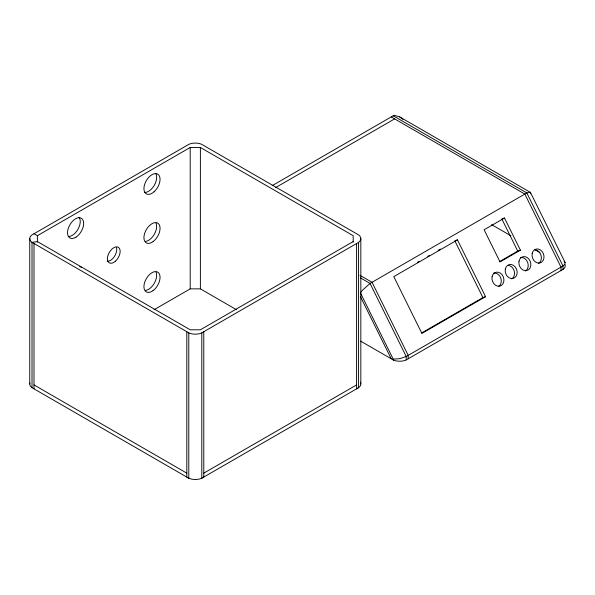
<?xml version="1.0" encoding="UTF-8"?>
<svg xmlns="http://www.w3.org/2000/svg" width="595" height="595" viewBox="0 0 595 595"><rect width="100%" height="100%" fill="white"/><g stroke="black" fill="none" stroke-linecap="round" stroke-linejoin="round"><path stroke-width="0.89" d="M530.591 193.784L530.19 192.259L399.714 116.925L394.968 115.475L393.206 115.78L272.198 185.647M358.569 242.388L358.867 242.18A10.613 6.129 0 0 0 358.867 235.077L201.437 144.191A10.613 6.129 0 0 0 189.136 144.191L31.713 235.077A10.613 6.129 0 0 0 31.713 242.18L189.136 333.066A10.613 6.129 0 0 0 201.437 333.066L358.569 242.388L358.569 387.702L201.794 478.216L201.794 332.903M360.659 341.158L393.563 360.116A10.613 6.129 0 0 0 405.864 360.116L563.287 269.23A10.613 6.129 0 0 0 565.124 264.738M33.997 233.731L37.388 235.687L190.199 147.471L200.381 147.471L353.185 235.687L353.185 242.158M275.589 187.604L394.619 118.888M154.008 309.757L190.199 288.865L200.381 288.865L236.572 309.757M353.185 241.57L200.381 329.794L190.199 329.794L37.388 241.57L32.011 242.388L32.011 387.702L188.786 478.216L188.786 332.903M417.4 262.38L418.992 261.458M427.745 256.408L429.337 255.486M438.099 250.428L440.486 249.052M457.458 239.867L393.793 276.623L421.9 333.416L485.565 296.66L457.458 239.867L455.473 240.551M504.493 218.008L484.122 229.774L500.031 261.919L520.402 250.16L504.493 218.008L501.838 218.93L517.747 251.075L520.402 250.16M499.726 261.48L517.747 251.075M421.632 332.962L482.917 297.582L485.565 296.66M203.78 473.151L356.584 384.928M530.19 192.259L526.828 192.921L370.053 283.436L362.392 290.256L360.421 292.896L393.206 359.142L399.714 358.673L406.214 356.509L562.989 265.995L564.744 264.411L565.124 262.514L530.524 192.594M393.206 115.78L526.828 192.921L562.989 265.995L562.989 269.438M391.22 116.925L524.842 194.074L561.003 267.14L561.003 270.584M491.663 224.665L510.964 235.806M535.091 249.736L539.918 252.525M359.982 275.329L372.039 282.29L408.2 355.364L408.2 358.8M360.392 277.865L370.053 283.436L406.214 356.509L406.214 359.953M33.997 384.928L186.8 473.151M399.714 116.925L402.941 119.372M32.011 387.702L31.713 387.501A10.613 6.129 0 0 1 29.876 383.009M564.127 261.547L565.124 262.514M454.811 240.782L482.917 297.582M360.287 296.288L391.22 358.8M393.563 359.187L393.563 360.116M393.206 359.142L393.206 359.953M360.83 238.632L360.83 383.946M356.584 243.534L356.584 388.847L358.867 387.501A10.613 6.129 0 0 0 360.325 382.087M203.78 331.75L203.78 477.071L201.437 478.387A10.613 6.129 0 0 1 189.136 478.387L186.8 477.071L186.8 331.75M200.381 147.471L200.381 288.865M190.199 147.471L190.199 288.865M37.388 235.687L37.388 242.158M33.997 243.534L33.997 388.847M29.75 238.632L29.75 383.946M155.585 173.331A11.402 6.582 -60 0 1 154.298 185.313A11.402 6.582 -60 0 1 144.563 192.408M79.001 217.205A11.402 6.582 -60 0 1 78.131 229.001A11.402 6.582 -60 0 1 68.462 236.535M156.016 223.095A11.402 6.582 -60 0 1 154.358 234.222A11.402 6.582 -60 0 1 145.589 241.406M156.031 272.146A11.402 6.582 -60 0 1 154.328 283.287A11.402 6.582 -60 0 1 145.552 290.427M116.546 247.632A9.007 5.199 -60 0 1 114.27 256.683A9.007 5.199 -60 0 1 107.212 261.294M79.715 266.716A11.402 6.582 -60 0 1 81.366 267.267M493.508 273.135A7.207 5.846 70.9 0 1 500.745 277.999A7.207 5.846 70.9 0 1 498.484 286.522M508.323 265.385A7.207 5.846 70.9 0 1 514.281 271.246A7.207 5.846 70.9 0 1 511.715 278.854M535.165 249.885A7.207 5.846 70.9 0 1 541.123 255.753A7.207 5.846 70.9 0 1 538.557 263.354M520.432 257.59A7.207 5.846 70.9 0 1 527.668 262.454A7.207 5.846 70.9 0 1 525.415 270.978M154.083 191.768A11.402 6.582 -60 0 0 157.697 174.104A11.402 6.582 -60 0 0 144.206 186.064A11.402 6.582 -60 0 0 154.083 191.768M75.929 237.197A11.402 6.582 -60 0 0 82.4 219.168A11.402 6.582 -60 0 0 68.44 227.907A11.402 6.582 -60 0 0 75.929 237.197M153.131 241.555A11.402 6.582 -60 0 0 158.344 223.579A11.402 6.582 -60 0 0 144.511 233.835A11.402 6.582 -60 0 0 153.131 241.555M153.086 290.598A11.402 6.582 -60 0 0 158.367 272.614A11.402 6.582 -60 0 0 144.525 282.796A11.402 6.582 -60 0 0 153.086 290.598M115.437 261.198A9.007 5.199 -60 0 0 118.293 247.245A9.007 5.199 -60 0 0 107.643 256.69A9.007 5.199 -60 0 0 115.437 261.198M505.334 269.037A7.207 5.846 70.9 0 0 512.942 278.475A7.207 5.846 70.9 0 0 515.285 266.999A7.207 5.846 70.9 0 0 505.334 269.037M492.08 276.742A7.207 5.846 70.9 0 0 499.711 286.15A7.207 5.846 70.9 0 0 502.016 274.659A7.207 5.846 70.9 0 0 492.08 276.742M519.004 261.198A7.207 5.846 70.9 0 0 526.642 270.606A7.207 5.846 70.9 0 0 528.94 259.115A7.207 5.846 70.9 0 0 519.004 261.198M532.175 253.537A7.207 5.846 70.9 0 0 539.784 262.983A7.207 5.846 70.9 0 0 542.127 251.507A7.207 5.846 70.9 0 0 532.175 253.537"/></g></svg>
